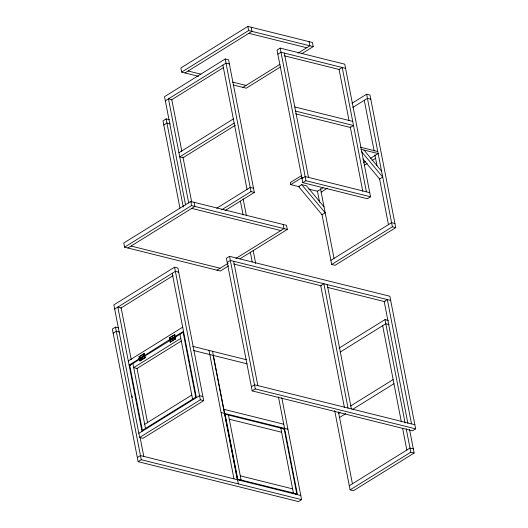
<?xml version="1.0" encoding="UTF-8"?>
<svg xmlns="http://www.w3.org/2000/svg" width="528" height="528" viewBox="0 0 528 528"><rect width="100%" height="100%" fill="white"/><g stroke="black" fill="none" stroke-linecap="round" stroke-linejoin="round"><path stroke-width="0.79" d="M139.788 357.1L139.96 356.822M140.54 359.819L140.54 360.056M141.841 355.78L141.715 355.43L142.032 355.661M142.527 358.71L142.237 358.948L142.507 358.664M143.867 354.275L143.801 354.611L143.84 354.229M143.88 354.446L143.761 354.644M172.26 336.831L171.95 336.963L172.306 336.811M172.907 339.92L172.583 339.781L172.748 340.131M174.94 338.752L174.55 338.56L174.867 338.87M139.379 358.505L139.036 356.75L144.269 353.503L145.253 357.687L144.289 355.476L144.593 355.093L144.929 355.78L139.405 359.139L144.731 355.535M140.672 358.301L140.111 357.911L140.633 358.123M142.765 357.007L142.204 356.618L142.725 356.822M143.807 356.354L143.425 356.327M169.97 340.118L169.264 340.085L169.831 339.768M171.013 339.464L170.735 339.108M171.963 338.765L171.494 338.593L171.857 338.395M172.062 338.818L171.567 338.771M173.105 338.171C171.95 338.362 173.283 337.247 172.768 338.184M174.154 337.517L173.659 337.478L173.917 337.194M144.481 357.555L144.467 357.383M170.881 341.22L170.696 340.923L170.894 341.273M141.702 357.727L141.22 357.608L141.438 357.179M139.583 359.086L140.019 360.934L145.253 357.687M170.28 337.946L170.049 338.257L170.28 337.874M174.194 335.471L174.214 335.729M302.049 53.552L313.21 46.629L312.404 42.484L247.83 26.4L180.86 67.967L181.665 72.112L198.488 76.303M181.665 72.112L248.635 30.545L313.21 46.629M185.005 72.943L251.975 31.376L251.17 27.232M225.034 210.613L254.331 192.43L228.558 59.822L225.212 58.991L164.525 96.657L185.572 204.943M165.33 100.802L226.017 63.136L229.363 63.967M171.461 99.904L223.78 67.426M169.323 119.698L166.135 118.906L162.994 120.853L179.962 208.144M280.19 48.107L277.048 50.054L302.828 182.662L367.409 198.746L370.544 196.799L344.771 64.192L280.19 48.107L305.963 180.715L370.544 196.799M163.799 124.997L166.94 123.044L170.28 123.882M277.853 54.199L280.995 52.252L345.576 68.336M242.906 87.364L279.873 64.416M298.01 53.156L309.87 45.797L309.065 41.653M280.427 66.977L246.246 88.196L233.389 84.995M178.939 152.724L233.35 118.952M234.155 123.097L179.744 156.869L183.084 157.7L235.402 125.228M239.864 258.898L287.298 229.456L286.493 225.311L190.733 201.465L123.763 243.032L124.575 247.177L220.328 271.022L228.697 265.822M351.971 103.297L366.623 94.202L369.963 95.033L395.736 227.641L335.049 265.313L331.709 264.482L321.961 214.322M124.575 247.177L191.539 205.603L287.298 229.456M352.777 107.441L367.429 98.347L370.768 99.178M127.915 248.008L194.878 206.435L194.073 202.297M216.698 208.237L250.186 187.453L253.526 188.285M221.694 209.781L250.991 191.598L254.331 192.43M301.514 175.619L290.354 182.543L290.756 184.615L299.402 186.767M290.756 184.615L302.617 177.256M302.023 178.517L305.158 176.57L369.739 192.654M302.828 182.662L305.963 180.715M301.719 184.615L298.584 186.569L322.034 214.711L325.175 212.764L301.719 184.615L306.445 185.797L324.034 206.903M174.563 267.201L113.876 304.874L139.649 437.481L142.996 438.313L203.683 400.64L177.903 268.033L174.563 267.201L200.343 399.808L203.683 400.64M114.682 309.019L175.369 271.346L178.715 272.177M120.813 308.114L173.131 275.642M323.057 187.81L317.48 191.275L308.834 189.116M363.521 162.697L365.614 161.396M370.498 158.36L378.167 153.602L360.848 149.285M321.156 192.086L327.433 188.186M364.406 165.238L367.198 163.508M372.075 160.479L375.566 158.314M118.675 327.914L115.487 327.116L112.345 329.063L138.125 461.67L298.459 501.6L301.6 499.653L281.787 397.723M229.541 256.318L226.4 258.271L252.179 390.878L412.513 430.802L415.655 428.855L389.875 296.248L229.541 256.318L255.314 388.925L415.655 428.855M113.15 333.208L116.292 331.261L119.632 332.092M227.205 262.416L230.347 260.462L390.68 300.392M216.988 270.191L228.149 263.261M235.825 258.496L283.958 228.624L283.153 224.479M128.291 360.941L182.701 327.169M169.726 339.669L169.382 337.913L174.788 334.712L175.593 338.857L170.366 342.104L169.851 340.303L175.111 337.049L175.065 336.521M139.036 356.75L144.448 353.549M174.788 334.712L169.382 337.913M169.686 339.755L174.959 336.422L174.616 334.666M138.864 359.02L129.096 365.086L130.436 365.416M144.448 355.555L169.409 339.728L169.858 340.111L169.521 339.973M175.138 336.508L183.506 331.307M144.705 355.476L139.379 359.02L139.339 358.591M173.752 338.144L129.756 365.449L142.375 430.373L195.743 397.247L183.124 332.323L175.131 337.28M139.841 360.895L145.075 357.647M170.188 342.058L175.593 338.857M180.787 338.415L133.703 367.646L137.042 368.478L181.355 340.969M330.904 260.337L391.591 222.664L394.931 223.496M331.709 264.482L392.396 226.809L395.736 227.641M144.712 424.281L191.796 395.05M138.844 433.336L199.538 395.663L202.877 396.495M139.649 437.481L200.343 399.808M137.32 457.525L140.455 455.578L300.795 495.508M251.374 386.734L254.509 384.78L414.85 424.71M138.125 461.67L141.26 459.723L301.6 499.653M252.179 390.878L255.314 388.925M338.969 348.19L385.004 319.612L388.351 320.443M340.468 351.899L385.816 323.756L389.156 324.588M283.312 429.152L284.566 428.373M338.732 413.345L340.131 412.48M350.592 405.986L393.142 379.573M339.537 417.49L345.82 413.596M352.796 409.266L393.954 383.717M239.831 480.764L241.091 479.985L228.472 415.061M292.162 493.792L293.423 493.013L280.804 428.096M295.508 494.624L296.762 493.845L284.143 428.927L225.133 414.229L237.752 479.153L296.762 493.845M349.285 485.74L409.979 448.074L413.318 448.906M334.693 410.645L350.097 489.885L410.784 452.212L414.124 453.05L409.55 429.528M414.124 453.05L353.437 490.717L350.097 489.885M144.322 357.766L144.514 357.469M174.966 336.541L175.072 336.904L169.726 340.184L169.64 339.735M169.752 340.303L169.429 339.986M144.514 355.72L144.857 355.707L144.527 355.324M143.563 356.42L143.385 356.268M248.833 33.323L306.735 47.744M284.236 55.79L339.247 69.485M188.146 70.996L200.831 74.158M232.558 82.058L246.041 85.417M294.809 106.953L352.704 121.374M295.614 111.098L353.509 125.519L350.374 127.466L295.647 113.837M360.472 147.22L377.764 151.529M191.743 208.388L280.817 230.571M233.587 264L321.334 285.853M327.716 287.443L385.15 301.745M131.05 246.055L220.13 268.237M169.501 339.913L175.078 336.699M192.68 346.342L246.398 359.72M193.67 350.533L247.111 363.838M139.524 358.895L139.154 358.75L144.613 355.258L144.269 353.503M223.634 409.253L283.76 424.228M221.1 412.566L287.905 429.205M229.277 419.206L281.609 432.234M146.85 428.756L145.517 428.426L132.898 363.502M240.286 475.84L292.618 488.869M174.907 336.917L174.867 336.488M170.722 339.517L170.531 338.976L170.65 339.577M140.329 358.321L140.342 357.925L140.237 358.34M174.999 336.877C175.468 335.947 174.517 337.069 175.045 336.64M143.444 356.459L143.279 355.905L143.774 356.176M139.253 358.631L139.458 359.053L139.293 358.571M363.997 150.071L381.586 171.184M361.357 151.397L382.727 177.045L379.586 178.992L362.908 158.974M139.187 358.994L139.141 358.459L139.59 358.776M174.662 336.739L175.421 338.811M139.616 358.868C137.095 358.169 141.94 361.093 139.214 356.796M366.623 94.202L392.396 226.809M364.287 100.294L374.174 151.153M374.893 154.856L376.999 165.686M379.507 178.603L388.456 224.618M366.399 191.822L342.236 67.505L339.095 69.452L348.982 120.305M411.51 423.878L387.341 299.561L384.206 301.508L407.9 423.41M350.236 126.766L362.789 191.347M385.004 319.612L405.115 423.047M406.21 428.696L410.784 452.212M382.675 325.703L401.346 421.766M402.6 428.221L406.837 450.021M320.483 188.635L334.039 258.39M317.407 190.898L319.605 202.224M284.335 53.084L308.497 177.401M327.215 284.585L351.384 408.91M348.038 408.071L323.875 283.754L320.734 285.707L344.434 407.603M338.461 411.946L352.427 483.793M247.83 26.4L248.635 30.545M225.212 58.991L250.991 191.598M222.882 65.083L247.045 189.4M243.131 198.865L246.431 215.84M253.176 250.529L255.704 263.551M240.418 201.267L243.085 214.988M250.305 252.12L252.186 261.809M278.467 396.997L297.455 494.677M233.686 261.294L257.849 385.612M181.85 151.351L171.811 99.686L168.472 98.855L188.714 202.99M182.952 157.001L191.737 202.211M190.733 201.465L191.539 205.603M212.573 351.292L238.352 483.899M213.16 355.384L237.329 479.701M166.135 118.906L183.269 207.035M209.015 350.407L233.983 478.87M172.234 273.293L196.396 397.61M179.982 334.277L192.601 399.194M169.963 340.032L170.366 342.104M139.748 359.555L140.019 360.934M137.016 368.339L147.609 422.842M131.201 359.568L121.163 307.903L117.823 307.072L141.986 431.389M132.026 395.868L132.343 397.478M140.191 437.844L143.794 456.41M115.487 327.116L141.26 459.723M142.296 356.697L142.633 357.04L142.296 356.697"/></g></svg>
